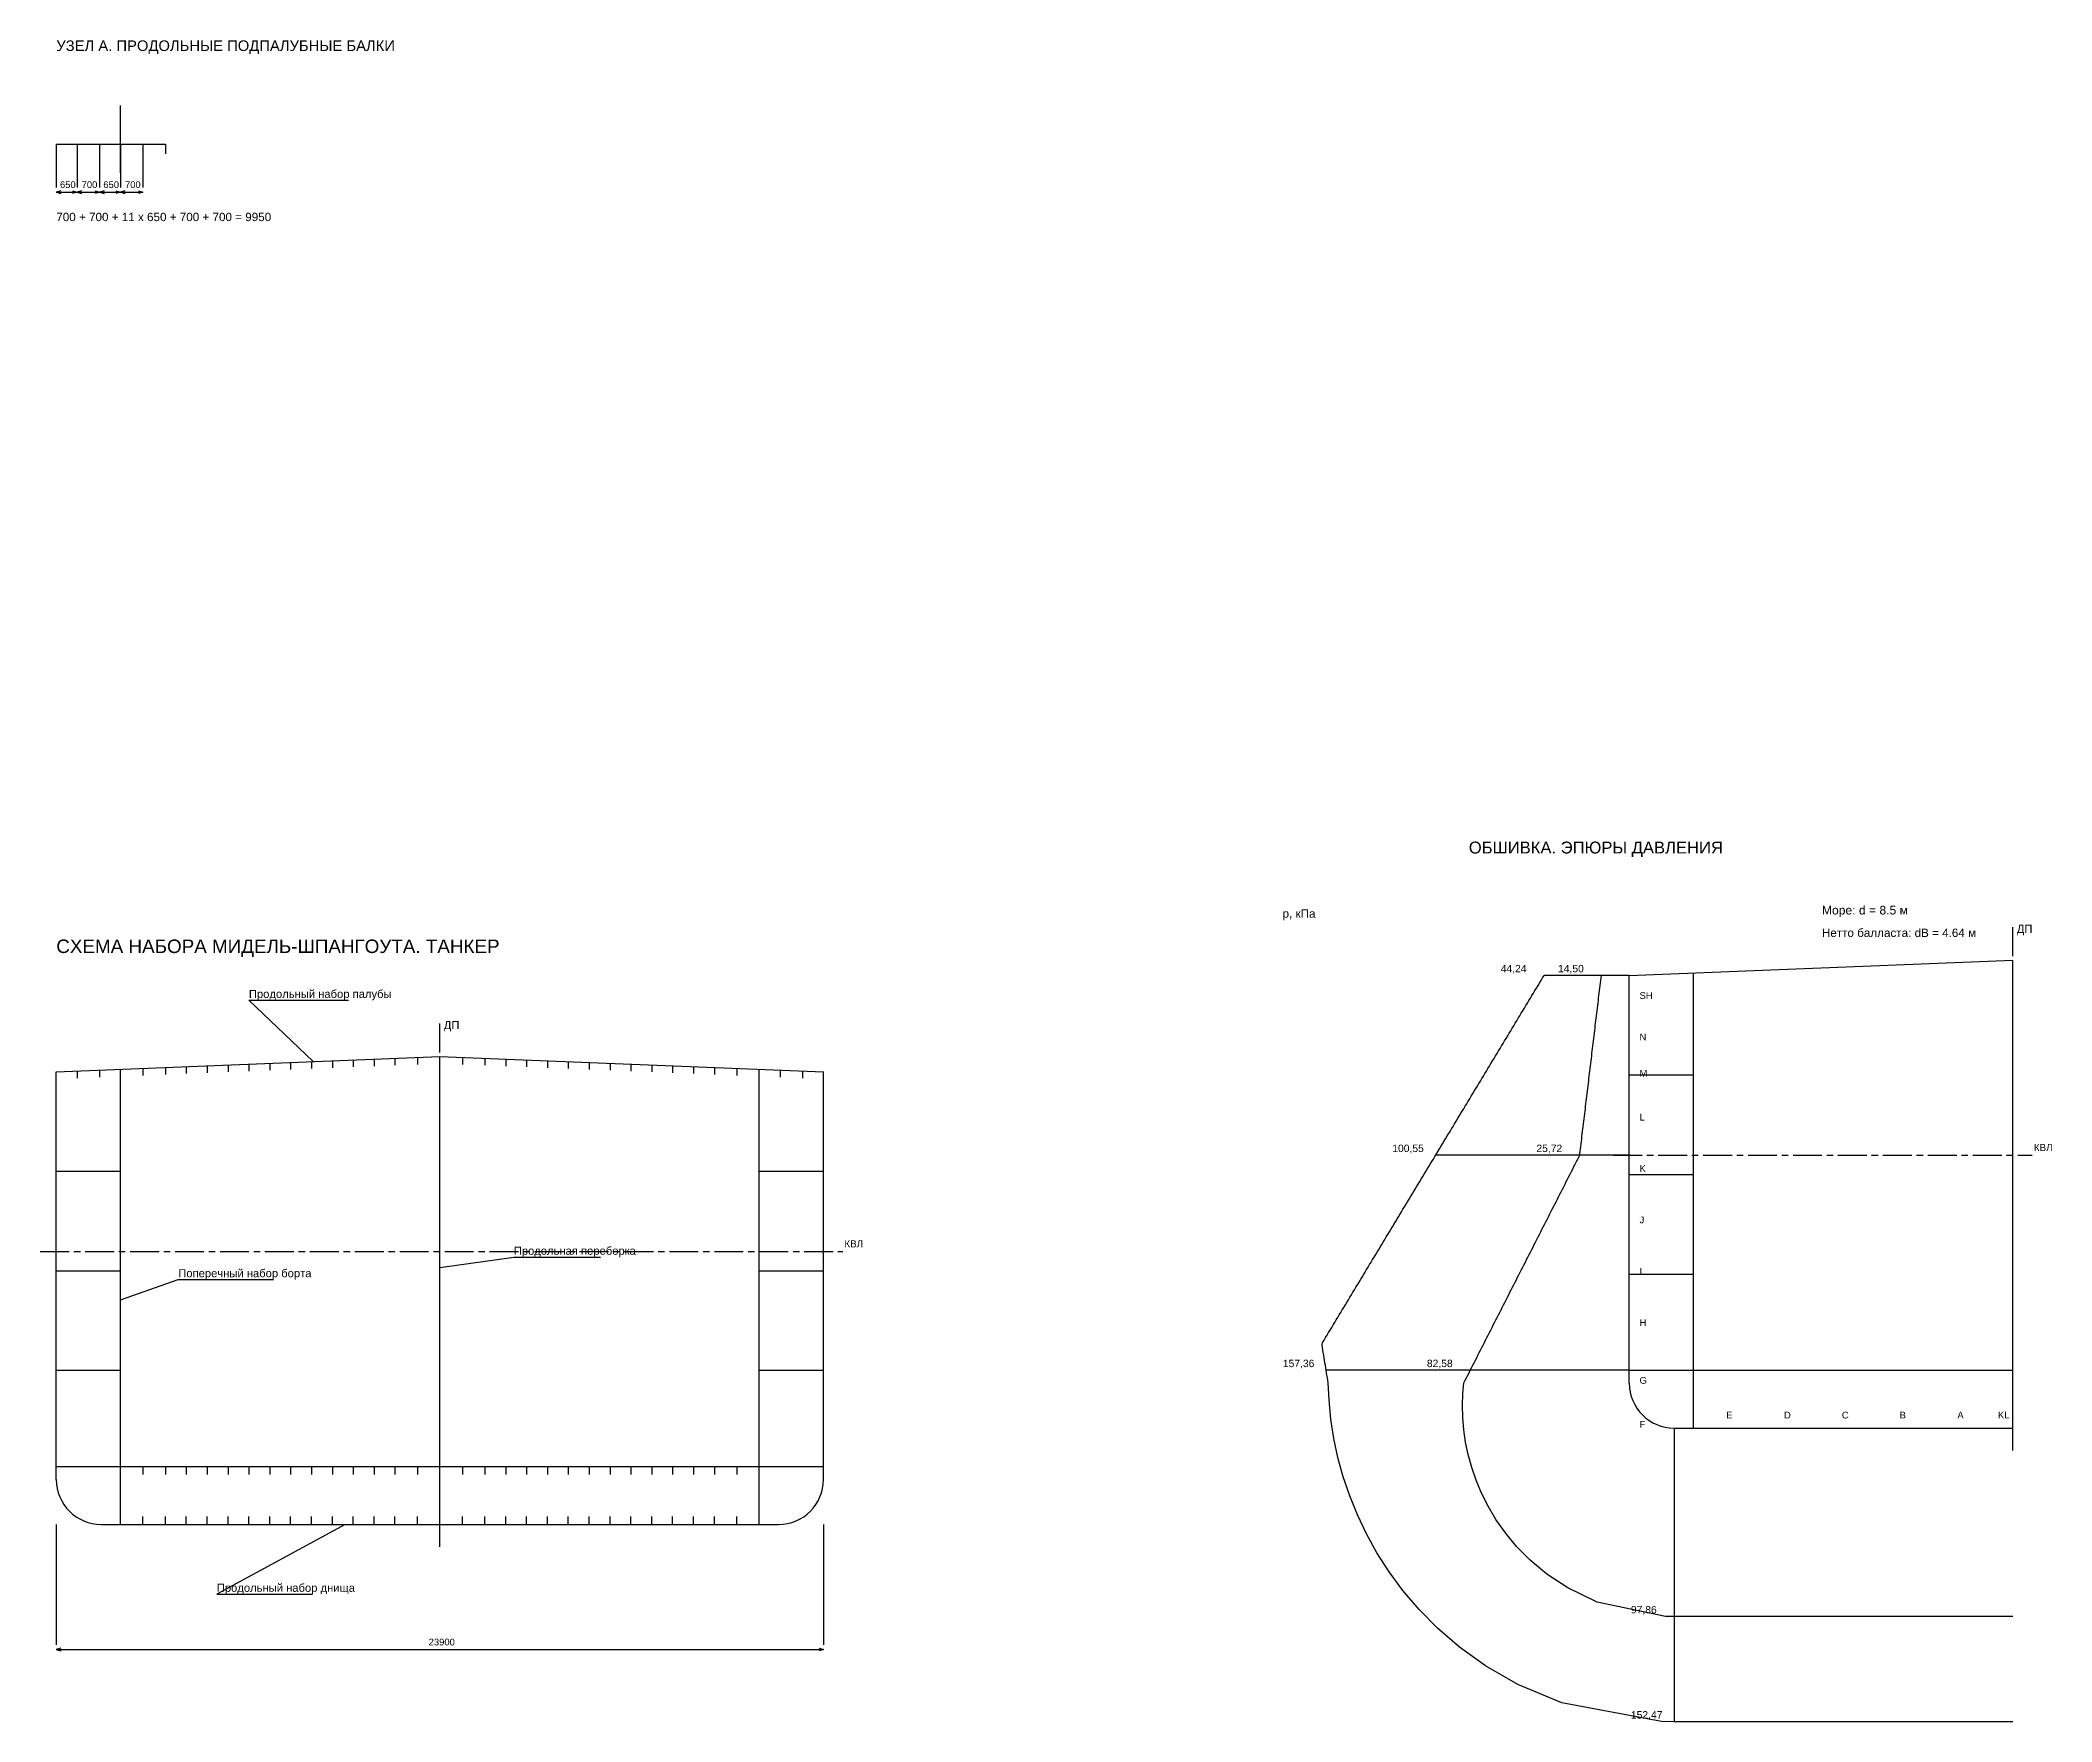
# Model space of a CAD drawing. Header units: millimetres. Extents: x -5500 to 138650, y -17240 to 192034.
# Drawn here: x -500 to 62161, y 26852 to 79235 of the extents above; entities that cross this region are included whole.
import ezdxf

# ---------------------------------------------------------------- set-up
doc = ezdxf.new("R2010")
doc.units = ezdxf.units.MM
doc.linetypes.add('AXIS22', pattern=[1400, 900, -150, 200, -150])
for name, color, linetype in [('01_CENTER', 30, 'AXIS22'), ('01_DIM', 2, 'Continuous'), ('01_HULL', 4, 'Continuous'), ('01_MEMBER', 7, 'Continuous'), ('01_SEAM', 7, 'Continuous'), ('01_TEXT', 7, 'Continuous'), ('02_CENTER', 30, 'AXIS22'), ('02_HULL', 4, 'Continuous'), ('02_NET', 6, 'Continuous'), ('02_SEA', 3, 'Continuous'), ('02_TEXT', 7, 'Continuous'), ('ARR_DETAIL_DIM', 2, 'Continuous'), ('ARR_DETAIL_HULL', 4, 'Continuous'), ('ARR_DETAIL_MEMBER', 4, 'Continuous'), ('ARR_DETAIL_TEXT', 7, 'Continuous')]:
    doc.layers.add(name, color=color, linetype=linetype)
doc.styles.add('RU', font='arial.ttf')

msp = doc.modelspace()

# ---------------------------------------------------------------- linework, layer by layer
at = {"layer": '01_CENTER'}
for p, q in [((11950, 32300), (11950, 48678)), ((-500, 41500), (24500, 41500))]:
    msp.add_line(p, q, dxfattribs=at)
at = {"layer": '01_DIM'}
for p, q in [((0, 33000), (0, 29250)), ((23900, 33000), (23900, 29250)), ((0, 29100), (23900, 29100))]:
    msp.add_line(p, q, dxfattribs=at)
for points in [[(140, 29140), (0, 29100), (140, 29060)], [(23760, 29140), (23900, 29100), (23760, 29060)]]:
    msp.add_lwpolyline(points, dxfattribs=at)
at = {"layer": '01_HULL'}
for p, q in [((0, 34400), (0, 47100)), ((2000, 33000), (2000, 47180)), ((11950, 33000), (11950, 47578)), ((21900, 33000), (21900, 47180)), ((23900, 34400), (23900, 47100)), ((0, 44000), (2000, 44000)), ((21900, 44000), (23900, 44000)), ((0, 40900), (2000, 40900)), ((21900, 40900), (23900, 40900)), ((0, 37800), (2000, 37800)), ((21900, 37800), (23900, 37800)), ((0, 34800), (23900, 34800)), ((1400, 33000), (22500, 33000))]:
    msp.add_line(p, q, dxfattribs=at)
msp.add_lwpolyline([(0, 47100), (11950, 47578), (23900, 47100)], dxfattribs=at)
for centre, start, end in [((1400, 34400), 180, 270), ((22500, 34400), 270, 360)]:
    msp.add_arc(centre, 1400, start, end, dxfattribs=at)
at = {"layer": '01_MEMBER'}
for p, q in [((650, 47126), (650, 46906)), ((1350, 47154), (1350, 46934)), ((2700, 47208), (2700, 46988)), ((3400, 47236), (3400, 47016)), ((4050, 47262), (4050, 47042)), ((4700, 47288), (4700, 47068)), ((5350, 47314), (5350, 47094)), ((6000, 47340), (6000, 47120)), ((6650, 47366), (6650, 47146)), ((7300, 47392), (7300, 47172)), ((7950, 47418), (7950, 47198)), ((8600, 47444), (8600, 47224)), ((9250, 47470), (9250, 47250)), ((9900, 47496), (9900, 47276)), ((10550, 47522), (10550, 47302)), ((11250, 47550), (11250, 47330)), ((12650, 47550), (12650, 47330)), ((13350, 47522), (13350, 47302)), ((14000, 47496), (14000, 47276)), ((14650, 47470), (14650, 47250)), ((15300, 47444), (15300, 47224)), ((15950, 47418), (15950, 47198)), ((16600, 47392), (16600, 47172)), ((17250, 47366), (17250, 47146)), ((17900, 47340), (17900, 47120)), ((18550, 47314), (18550, 47094)), ((19200, 47288), (19200, 47068)), ((19850, 47262), (19850, 47042)), ((20500, 47236), (20500, 47016)), ((21200, 47208), (21200, 46988)), ((22550, 47154), (22550, 46934)), ((23250, 47126), (23250, 46906)), ((2700, 34800), (2700, 34550)), ((3400, 34800), (3400, 34550)), ((4050, 34800), (4050, 34550)), ((4700, 34800), (4700, 34550)), ((5350, 34800), (5350, 34550)), ((6000, 34800), (6000, 34550)), ((6650, 34800), (6650, 34550)), ((7300, 34800), (7300, 34550)), ((7950, 34800), (7950, 34550)), ((8600, 34800), (8600, 34550)), ((9250, 34800), (9250, 34550)), ((9900, 34800), (9900, 34550)), ((10550, 34800), (10550, 34550)), ((11250, 34800), (11250, 34550)), ((12650, 34800), (12650, 34550)), ((13350, 34800), (13350, 34550)), ((14000, 34800), (14000, 34550)), ((14650, 34800), (14650, 34550)), ((15300, 34800), (15300, 34550)), ((15950, 34800), (15950, 34550)), ((16600, 34800), (16600, 34550)), ((17250, 34800), (17250, 34550)), ((17900, 34800), (17900, 34550)), ((18550, 34800), (18550, 34550)), ((19200, 34800), (19200, 34550)), ((19850, 34800), (19850, 34550)), ((20500, 34800), (20500, 34550)), ((21200, 34800), (21200, 34550)), ((2700, 33000), (2700, 33250)), ((3400, 33000), (3400, 33250)), ((4050, 33000), (4050, 33250)), ((4700, 33000), (4700, 33250)), ((5350, 33000), (5350, 33250)), ((6000, 33000), (6000, 33250)), ((6650, 33000), (6650, 33250)), ((7300, 33000), (7300, 33250)), ((7950, 33000), (7950, 33250)), ((8600, 33000), (8600, 33250)), ((9250, 33000), (9250, 33250)), ((9900, 33000), (9900, 33250)), ((10550, 33000), (10550, 33250)), ((11250, 33000), (11250, 33250)), ((12650, 33000), (12650, 33250)), ((13350, 33000), (13350, 33250)), ((14000, 33000), (14000, 33250)), ((14650, 33000), (14650, 33250)), ((15300, 33000), (15300, 33250)), ((15950, 33000), (15950, 33250)), ((16600, 33000), (16600, 33250)), ((17250, 33000), (17250, 33250)), ((17900, 33000), (17900, 33250)), ((18550, 33000), (18550, 33250)), ((19200, 33000), (19200, 33250)), ((19850, 33000), (19850, 33250)), ((20500, 33000), (20500, 33250)), ((21200, 33000), (21200, 33250))]:
    msp.add_line(p, q, dxfattribs=at)
at = {"layer": '01_SEAM'}
for points in [[(8000, 47420), (6000, 49330), (9105, 49330)], [(11950, 41000), (14250, 41330), (16950, 41330)], [(2000, 40000), (3800, 40630), (6770, 40630)], [(9000, 33000), (5000, 30830), (7970, 30830)]]:
    msp.add_lwpolyline(points, dxfattribs=at)
at = {"layer": '02_CENTER'}
for p, q in [((60950, 35300), (60950, 51678)), ((48500, 44500), (61550, 44500))]:
    msp.add_line(p, q, dxfattribs=at)
at = {"layer": '02_HULL'}
for p, q in [((51000, 36000), (51000, 50180)), ((60950, 36000), (60950, 50578)), ((49000, 37400), (49000, 50100)), ((49000, 47000), (51000, 47000)), ((49000, 43900), (51000, 43900)), ((49000, 40800), (51000, 40800)), ((49000, 37800), (60950, 37800)), ((50400, 36000), (60950, 36000))]:
    msp.add_line(p, q, dxfattribs=at)
msp.add_lwpolyline([(49000, 50100), (60950, 50578)], dxfattribs=at)
msp.add_arc((50400, 37400), 1400, 180, 270, dxfattribs=at)
at = {"layer": '02_NET'}
for p, q in [((49000, 50100), (46346, 50100)), ((49000, 44500), (42967, 44500)), ((49000, 37800), (39558, 37800)), ((50400, 36000), (50400, 26852))]:
    msp.add_line(p, q, dxfattribs=at)
msp.add_lwpolyline([(60950, 26852), (50400, 26852), (50001, 26859), (46895, 27437), (45525, 28017), (44518, 28598), (43708, 29180), (43030, 29764), (42451, 30349), (41951, 30936), (41517, 31524), (41139, 32114), (40812, 32705), (40530, 33297), (40290, 33891), (40089, 34486), (39926, 35083), (39798, 35681), (39706, 36281), (39647, 36882), (39622, 37411), (39609, 37489), (39596, 37568), (39583, 37646), (39571, 37724), (39558, 37803), (39545, 37881), (39532, 37959), (39520, 38038), (39507, 38116), (39494, 38194), (39481, 38273), (39468, 38351), (39456, 38429), (39443, 38507), (39430, 38586), (39446, 38664), (39494, 38742), (39541, 38821), (39588, 38899), (39635, 38977), (39683, 39056), (39730, 39134), (39777, 39212), (39824, 39291), (39872, 39369), (39919, 39447), (39966, 39526), (40014, 39604), (40061, 39682), (40108, 39761), (40155, 39839), (40203, 39917), (40250, 39996), (40297, 40074), (40344, 40152), (40392, 40231), (40439, 40309), (40486, 40387), (40533, 40466), (40581, 40544), (40628, 40622), (40675, 40701), (40722, 40779), (40770, 40857), (40817, 40936), (40864, 41014), (40911, 41092), (40959, 41171), (41006, 41249), (41053, 41327), (41100, 41406), (41148, 41484), (41195, 41562), (41242, 41641), (41289, 41719), (41337, 41797), (41384, 41876), (41431, 41954), (41478, 42032), (41526, 42111), (41573, 42189), (41620, 42267), (41667, 42346), (41715, 42424), (41762, 42502), (41809, 42581), (41856, 42659), (41904, 42737), (41951, 42816), (41998, 42894), (42046, 42972), (42093, 43050), (42140, 43129), (42187, 43207), (42235, 43285), (42282, 43364), (42329, 43442), (42376, 43520), (42424, 43599), (42471, 43677), (42518, 43755), (42565, 43834), (42613, 43912), (42660, 43990), (42707, 44069), (42754, 44147), (42802, 44225), (42849, 44304), (42896, 44382), (42943, 44460), (42991, 44539), (43038, 44617), (43085, 44695), (43132, 44774), (43180, 44852), (43227, 44930), (43274, 45009), (43321, 45087), (43369, 45165), (43416, 45244), (43463, 45322), (43510, 45400), (43558, 45479), (43605, 45557), (43652, 45635), (43699, 45714), (43747, 45792), (43794, 45870), (43841, 45949), (43889, 46027), (43936, 46105), (43983, 46184), (44030, 46262), (44078, 46340), (44125, 46419), (44172, 46497), (44219, 46575), (44267, 46654), (44314, 46732), (44361, 46810), (44408, 46889), (44456, 46967), (44503, 47045), (44550, 47124), (44597, 47202), (44645, 47280), (44692, 47359), (44739, 47437), (44786, 47515), (44834, 47594), (44881, 47672), (44928, 47750), (44975, 47828), (45023, 47907), (45070, 47985), (45117, 48063), (45164, 48142), (45212, 48220), (45259, 48298), (45306, 48377), (45353, 48455), (45401, 48533), (45448, 48612), (45495, 48690), (45542, 48768), (45590, 48847), (45637, 48925), (45684, 49003), (45732, 49082), (45779, 49160), (45826, 49238), (45873, 49317), (45921, 49395), (45968, 49473), (46015, 49552), (46062, 49630), (46110, 49708), (46157, 49787), (46204, 49865), (46251, 49943), (46299, 50022), (46346, 50100)], dxfattribs=at)
at = {"layer": '02_SEA'}
for p, q in [((49000, 50100), (48130, 50100)), ((49000, 44500), (47457, 44500)), ((49000, 37800), (44045, 37800)), ((50400, 36000), (50400, 30128))]:
    msp.add_line(p, q, dxfattribs=at)
msp.add_lwpolyline([(60950, 30128), (50400, 30128), (50125, 30134), (48000, 30579), (47085, 31019), (46427, 31454), (45910, 31885), (45489, 32312), (45140, 32734), (44847, 33151), (44602, 33565), (44397, 33973), (44228, 34378), (44091, 34777), (43983, 35173), (43902, 35564), (43846, 35950), (43813, 36332), (43803, 36709), (43815, 37082), (43847, 37411), (43887, 37489), (43927, 37568), (43967, 37646), (44007, 37724), (44046, 37803), (44086, 37881), (44126, 37959), (44166, 38038), (44206, 38116), (44246, 38194), (44286, 38273), (44326, 38351), (44365, 38429), (44405, 38507), (44445, 38586), (44485, 38664), (44525, 38742), (44565, 38821), (44605, 38899), (44645, 38977), (44685, 39056), (44724, 39134), (44764, 39212), (44804, 39291), (44844, 39369), (44884, 39447), (44924, 39526), (44964, 39604), (45004, 39682), (45044, 39761), (45083, 39839), (45123, 39917), (45163, 39996), (45203, 40074), (45243, 40152), (45283, 40231), (45323, 40309), (45363, 40387), (45403, 40466), (45442, 40544), (45482, 40622), (45522, 40701), (45562, 40779), (45602, 40857), (45642, 40936), (45682, 41014), (45722, 41092), (45762, 41171), (45801, 41249), (45841, 41327), (45881, 41406), (45921, 41484), (45961, 41562), (46001, 41641), (46041, 41719), (46081, 41797), (46121, 41876), (46160, 41954), (46200, 42032), (46240, 42111), (46280, 42189), (46320, 42267), (46360, 42346), (46400, 42424), (46440, 42502), (46480, 42581), (46519, 42659), (46559, 42737), (46599, 42816), (46639, 42894), (46679, 42972), (46719, 43050), (46759, 43129), (46799, 43207), (46838, 43285), (46878, 43364), (46918, 43442), (46958, 43520), (46998, 43599), (47038, 43677), (47078, 43755), (47118, 43834), (47158, 43912), (47197, 43990), (47237, 44069), (47277, 44147), (47317, 44225), (47357, 44304), (47397, 44382), (47437, 44460), (47462, 44539), (47471, 44617), (47480, 44695), (47490, 44774), (47499, 44852), (47509, 44930), (47518, 45009), (47527, 45087), (47537, 45165), (47546, 45244), (47556, 45322), (47565, 45400), (47575, 45479), (47584, 45557), (47593, 45635), (47603, 45714), (47612, 45792), (47622, 45870), (47631, 45949), (47640, 46027), (47650, 46105), (47659, 46184), (47669, 46262), (47678, 46340), (47687, 46419), (47697, 46497), (47706, 46575), (47716, 46654), (47725, 46732), (47735, 46810), (47744, 46889), (47753, 46967), (47763, 47045), (47772, 47124), (47782, 47202), (47791, 47280), (47800, 47359), (47810, 47437), (47819, 47515), (47829, 47594), (47838, 47672), (47847, 47750), (47857, 47828), (47866, 47907), (47876, 47985), (47885, 48063), (47895, 48142), (47904, 48220), (47913, 48298), (47923, 48377), (47932, 48455), (47942, 48533), (47951, 48612), (47960, 48690), (47970, 48768), (47979, 48847), (47989, 48925), (47998, 49003), (48007, 49082), (48017, 49160), (48026, 49238), (48036, 49317), (48045, 49395), (48055, 49473), (48064, 49552), (48073, 49630), (48083, 49708), (48092, 49787), (48102, 49865), (48111, 49943), (48120, 50022), (48130, 50100)], dxfattribs=at)
at = {"layer": 'ARR_DETAIL_DIM'}
for p, q in [((0, 76000), (0, 74650)), ((650, 76000), (650, 74650)), ((650, 76000), (650, 74650)), ((1350, 76000), (1350, 74650)), ((1350, 76000), (1350, 74650)), ((2000, 76000), (2000, 74650)), ((2000, 76000), (2000, 74650)), ((2700, 76000), (2700, 74650)), ((0, 74500), (650, 74500)), ((650, 74500), (1350, 74500)), ((1350, 74500), (2000, 74500)), ((2000, 74500), (2700, 74500))]:
    msp.add_line(p, q, dxfattribs=at)
for points in [[(140, 74540), (0, 74500), (140, 74460)], [(510, 74540), (650, 74500), (510, 74460)], [(790, 74540), (650, 74500), (790, 74460)], [(1210, 74540), (1350, 74500), (1210, 74460)], [(1490, 74540), (1350, 74500), (1490, 74460)], [(1860, 74540), (2000, 74500), (1860, 74460)], [(2140, 74540), (2000, 74500), (2140, 74460)], [(2560, 74540), (2700, 74500), (2560, 74460)]]:
    msp.add_lwpolyline(points, dxfattribs=at)
at = {"layer": 'ARR_DETAIL_HULL'}
for p, q in [((2000, 75100), (2000, 77200)), ((0, 76000), (3400, 76000))]:
    msp.add_line(p, q, dxfattribs=at)
at = {"layer": 'ARR_DETAIL_MEMBER'}
for p, q in [((650, 76000), (650, 75700)), ((1350, 76000), (1350, 75700)), ((2700, 76000), (2700, 75700)), ((3400, 76000), (3400, 75700))]:
    msp.add_line(p, q, dxfattribs=at)

# ---------------------------------------------------------------- texts
at = {"layer": '01_DIM', "style": 'RU'}
msp.add_text('23900', height=210, dxfattribs=at).set_placement((11600, 29230))
at = {"layer": '01_TEXT', "style": 'RU'}
for s, height, p in [('СХЕМА НАБОРА МИДЕЛЬ-ШПАНГОУТА. ТАНКЕР', 420, (0, 50800)), ('Продольный набор палубы', 250, (6000, 49400)), ('ДП', 250, (12070, 48428)), ('Продольная переборка', 250, (14250, 41400)), ('КВЛ', 220, (24550, 41630)), ('Поперечный набор борта', 250, (3800, 40700)), ('Продольный набор днища', 250, (5000, 30900))]:
    msp.add_text(s, height=height, dxfattribs=at).set_placement(p)
at = {"layer": '02_NET', "style": 'RU'}
for s, height, p in [('Нетто балласта: dB = 4.64 м', 260, (55000, 51300)), ('44,24', 230, (44996, 50200)), ('100,55', 230, (41617, 44600)), ('157,36', 230, (38208, 37900)), ('152,47', 230, (49050, 26952))]:
    msp.add_text(s, height=height, dxfattribs=at).set_placement(p)
at = {"layer": '02_SEA', "style": 'RU'}
for s, height, p in [('Море: d = 8.5 м', 270, (55000, 52000)), ('14,50', 230, (46780, 50200)), ('25,72', 230, (46107, 44600)), ('82,58', 230, (42695, 37900)), ('97,86', 230, (49050, 30228))]:
    msp.add_text(s, height=height, dxfattribs=at).set_placement(p)
at = {"layer": '02_TEXT', "style": 'RU'}
for s, height, p in [('ОБШИВКА. ЭПЮРЫ ДАВЛЕНИЯ', 370, (44000, 53900)), ('p, кПа', 260, (38200, 51900)), ('ДП', 250, (61070, 51428)), ('SH', 210, (49320, 49370)), ('N', 210, (49320, 48075)), ('M', 210, (49320, 46946)), ('L', 210, (49320, 45581)), ('КВЛ', 220, (61600, 44630)), ('K', 210, (49320, 43981)), ('J', 210, (49320, 42381)), ('I', 210, (49320, 40781)), ('H', 210, (49320, 39181)), ('G', 210, (49320, 37381)), ('E', 210, (52020, 36300)), ('D', 210, (53820, 36300)), ('C', 210, (55620, 36300)), ('B', 210, (57420, 36300)), ('A', 210, (59220, 36300)), ('KL', 210, (60485, 36300)), ('F', 210, (49320, 36012))]:
    msp.add_text(s, height=height, dxfattribs=at).set_placement(p)
at = {"layer": 'ARR_DETAIL_DIM', "style": 'RU'}
for s, p in [('650', (115, 74630)), ('700', (790, 74630)), ('650', (1465, 74630)), ('700', (2140, 74630))]:
    msp.add_text(s, height=210, dxfattribs=at).set_placement(p)
at = {"layer": 'ARR_DETAIL_TEXT', "style": 'RU'}
for s, height, p in [('УЗЕЛ А. ПРОДОЛЬНЫЕ ПОДПАЛУБНЫЕ БАЛКИ', 330, (0, 78900)), ('700 + 700 + 11 x 650 + 700 + 700 = 9950', 260, (0, 73600))]:
    msp.add_text(s, height=height, dxfattribs=at).set_placement(p)

doc.saveas('drawing.dxf')
